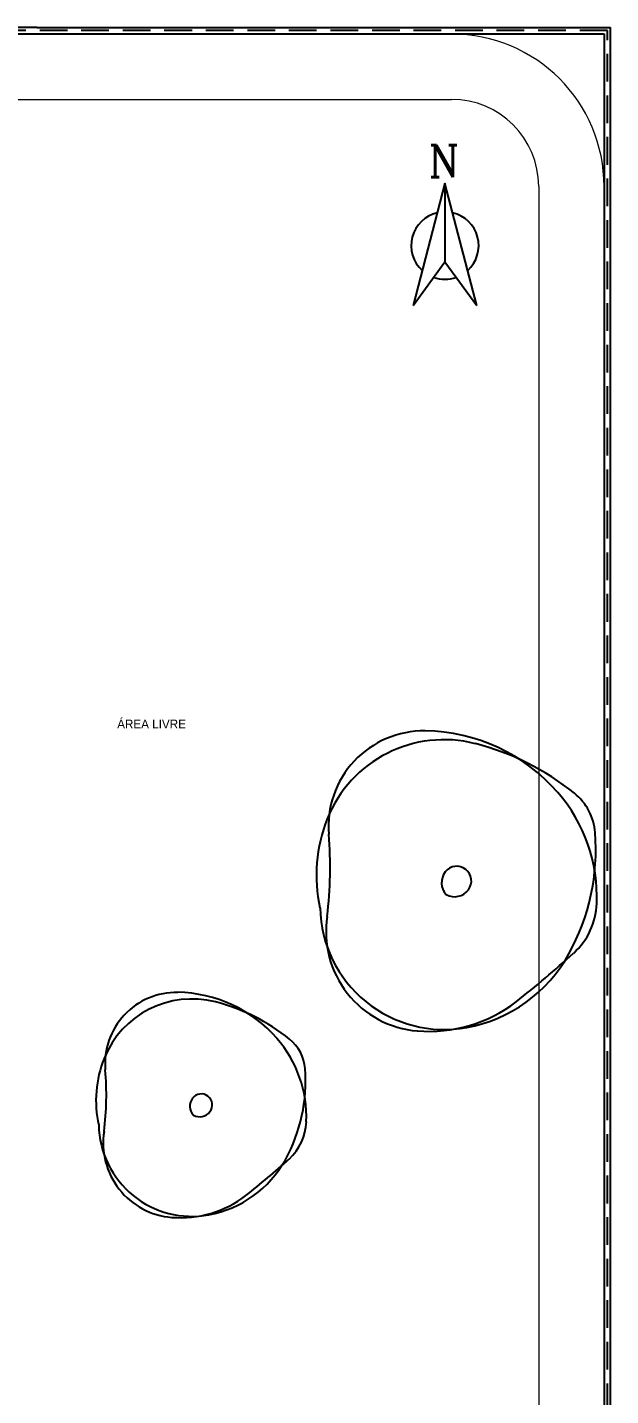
# Model space of a CAD drawing. Header units: metres. Extents: x 3021.9 to 3079.2, y 2067.5 to 2122.4.
# Drawn here: x 3065.79 to 3079.16, y 2089.11 to 2120.48 of the extents above; entities that cross this region are included whole.
import ezdxf

# ---------------------------------------------------------------- set-up
doc = ezdxf.new("R2010")
doc.units = ezdxf.units.M
doc.linetypes.add('HIDDEN', pattern=[9.525, 6.35, -3.175])
for name, color, linetype in [('03', 96, 'Continuous'), ('1', 1, 'Continuous'), ('3', 3, 'Continuous'), ('Cotas', 1, 'Continuous'), ('projecao', 8, 'HIDDEN'), ('SIMBOLOS-AMARELO', 44, 'Continuous'), ('SIMBOLOS-CYAN', 4, 'Continuous'), ('SIMBOLOS-VERMELHO', 1, 'Continuous'), ('Texto', 44, 'Continuous')]:
    doc.layers.add(name, color=color, linetype=linetype)
doc.styles.add('ROMANC', font='romanc.shx')
doc.styles.add('style1', font='GOTHIC.TTF')

# ---------------------------------------------------------------- blocks, each defined once
blk = doc.blocks.new('Norte')
at = {"layer": 'SIMBOLOS-AMARELO'}
for start, end in [(103.2135, 227.6571), (312.3429, 76.7865), (250.4187, 289.5813)]:
    blk.add_arc((0, -2.124), 1.146, start, end, dxfattribs=at)
at = {"layer": 'SIMBOLOS-CYAN'}
for p, q in [((0, 0), (-1.08, -4.157)), ((1.08, -4.157), (0, 0)), ((-1.08, -4.157), (0, -2.679)), ((0, -2.679), (1.08, -4.157))]:
    blk.add_line(p, q, dxfattribs=at)
at = {"layer": 'SIMBOLOS-VERMELHO'}
blk.add_line((0, 0), (0, -2.679), dxfattribs=at)
at = {"layer": 'SIMBOLOS-AMARELO', "style": 'ROMANC'}
blk.add_text('N', height=1.08, dxfattribs=at).set_placement((-0.566, 0.204))
blk = doc.blocks.new('Arvore_M')
at = {"color": 89, "true_color": 0x2e4b26}
for centre, radius, start, end in [((29.6, 148.2), 161.7, 100.4555, 151.0425), ((41.7, 154), 157.5, 85.3103, 127.4297), ((25, 173), 136.5, 1.1676, 100.4555), ((45.6, 202.1), 109.3, 351.1087, 85.3103), ((683.4, -654.4), 1189.6, 128.3098, 132.2959), ((-64.8, 167.9), 77.9, 132.2959, 177.6877), ((95.6, 111.7), 237.1, 151.0425, 184.4792), ((582.4, 131.8), 432.1, 172.9001, 184.8756), ((32.3, 164), 175, 177.6877, 221.0767), ((0.2, 139.7), 165.3, 338.1526, 12.6145), ((11.3, 146.3), 16.1, 142.6793, 321.6826), ((13.7, 144.5), 19.1, 61.2791, 142.6793), ((8.9, 148.2), 19.1, 321.6826, 43.0427), ((-79.4, 98), 61.6, 184.4792, 231.1587), ((47.5, 86.2), 104.7, 269.0752, 4.8756), ((25.1, 129.7), 138.5, 255.6085, 338.1526), ((62, 273.5), 287, 231.1587, 255.6085), ((49, 178.6), 197.2, 221.0767, 269.0752)]:
    blk.add_arc(centre, radius, start, end, dxfattribs=at)

msp = doc.modelspace()

# ---------------------------------------------------------------- linework, layer by layer
at = {"layer": '1', "linetype": 'Continuous', "lineweight": 13}
msp.add_line((3025.512, 2118.832), (3075.512, 2118.832), dxfattribs=at)
at = {"layer": '1', "linetype": 'Continuous', "lineweight": 9}
msp.add_line((3077.512, 2116.832), (3077.512, 2072.332), dxfattribs=at)
for radius in [3.5, 2]:
    msp.add_arc((3075.512, 2116.832), radius, 0, 90, dxfattribs=at)
at = {"layer": '3'}
for p, q in [((3022.012, 2120.332), (3066.012, 2120.332)), ((3022.012, 2120.332), (3066.012, 2120.332)), ((3066.012, 2120.482), (3079.162, 2120.482)), ((3066.012, 2120.332), (3079.012, 2120.332)), ((3066.012, 2120.332), (3079.012, 2120.332)), ((3079.012, 2120.332), (3079.012, 2068.832)), ((3079.012, 2120.332), (3079.012, 2068.832))]:
    msp.add_line(p, q, dxfattribs=at)
for points in [[(3066.012, 2120.482), (3021.862, 2120.482), (3021.862, 2080.182), (3041.512, 2080.182)], [(3047.012, 2080.182), (3053.862, 2080.182), (3053.862, 2068.682), (3079.162, 2068.682), (3079.162, 2120.482)]]:
    msp.add_lwpolyline(points, dxfattribs=at)
at = {"layer": 'projecao', "ltscale": 0.1}
msp.add_lwpolyline([(3041.512, 2080.257), (3053.937, 2080.257), (3053.937, 2068.757), (3079.087, 2068.757), (3079.087, 2120.407), (3021.937, 2120.407), (3021.937, 2080.257), (3041.512, 2080.257)], dxfattribs=at)

# ---------------------------------------------------------------- block references
at = {"layer": '03', "color": 3, "rotation": 180}
for p, xscale, yscale, zscale in [((3075.868, 2103.967), 0.02087282921594635, 0.02087282921594635, 0.02087282921594635), ((3069.951, 2098.069), 0.01565462191195977, 0.01565462191195977, 0.01565462191195977)]:
    msp.add_blockref('Arvore_M', p, dxfattribs=dict(at, xscale=xscale, yscale=yscale, zscale=zscale))
at = {"layer": 'Cotas', "xscale": 0.6749999999998976, "yscale": 0.6749999999998976, "zscale": 0.6749999999998976}
msp.add_blockref('Norte', (3075.362, 2116.914), dxfattribs=at)

# ---------------------------------------------------------------- texts
at = {"layer": 'Texto', "insert": (3066.872, 2105.011), "char_height": 0.1, "width": 3.44546, "attachment_point": 1, "style": 'style1'}
msp.add_mtext('\\pi1.72273;{\\H2.4x;\\P\\pi0.97481;\\H0.83333x;ÁREA LIVRE}', dxfattribs=at)

doc.saveas('drawing.dxf')
